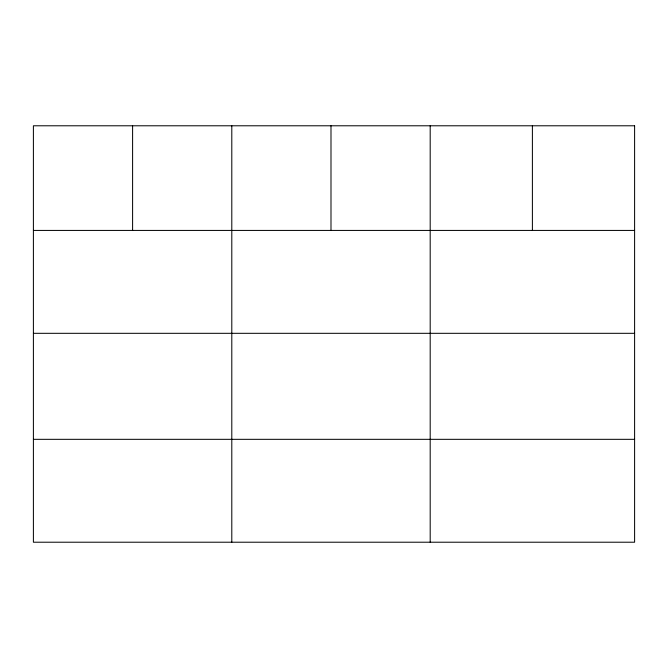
<?xml version="1.0" encoding="UTF-8"?>
<svg xmlns="http://www.w3.org/2000/svg" width="668" height="668" viewBox="0 0 668 668"><rect width="100%" height="100%" fill="white"/><g stroke="black" fill="none" stroke-linecap="round" stroke-linejoin="round"><path stroke-width="1" d="M33.4 230.427L634.6 230.427M33.4 333.315L634.6 333.315M33.4 439.327L634.6 439.327M532.396 125.784L532.396 230.427M430.192 125.784L430.192 542.216M330.994 125.784L330.994 230.427M231.796 125.784L231.796 542.216M132.598 125.784L132.598 230.427M634.6 125.784L33.4 125.784L33.4 542.216L634.6 542.216L634.6 125.784"/></g></svg>
